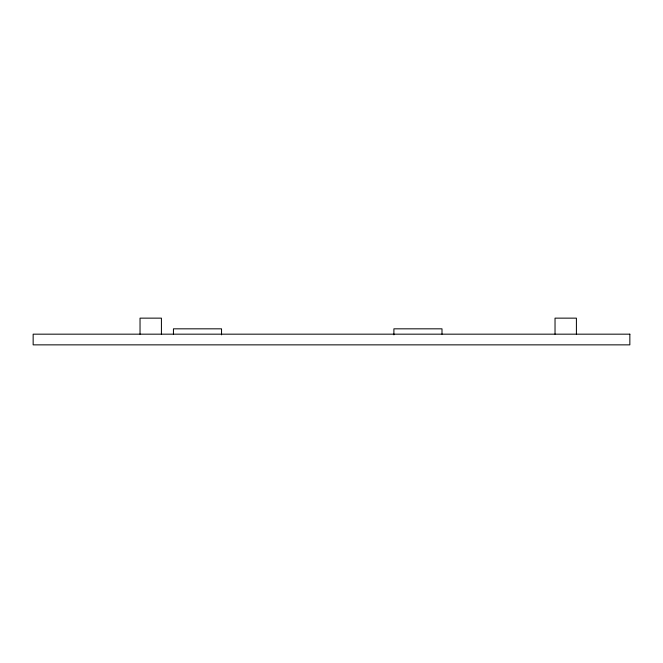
<?xml version="1.0" encoding="UTF-8"?>
<svg xmlns="http://www.w3.org/2000/svg" width="663" height="663" viewBox="0 0 663 663"><rect width="100%" height="100%" fill="white"/><g stroke="black" fill="none" stroke-linecap="round" stroke-linejoin="round"><path stroke-width="0.99" d="M576.404 334.169L576.404 318.141L555.03 318.141L555.03 334.169M441.997 334.169L441.997 328.831L393.897 328.831L393.897 334.84M221.541 334.84L221.541 328.831L173.441 328.831L173.441 334.169M161.416 334.169L161.416 318.141L140.034 318.141L140.034 334.169M629.85 334.169L33.15 334.169L33.15 344.859L629.85 344.859L629.85 334.169"/></g></svg>
